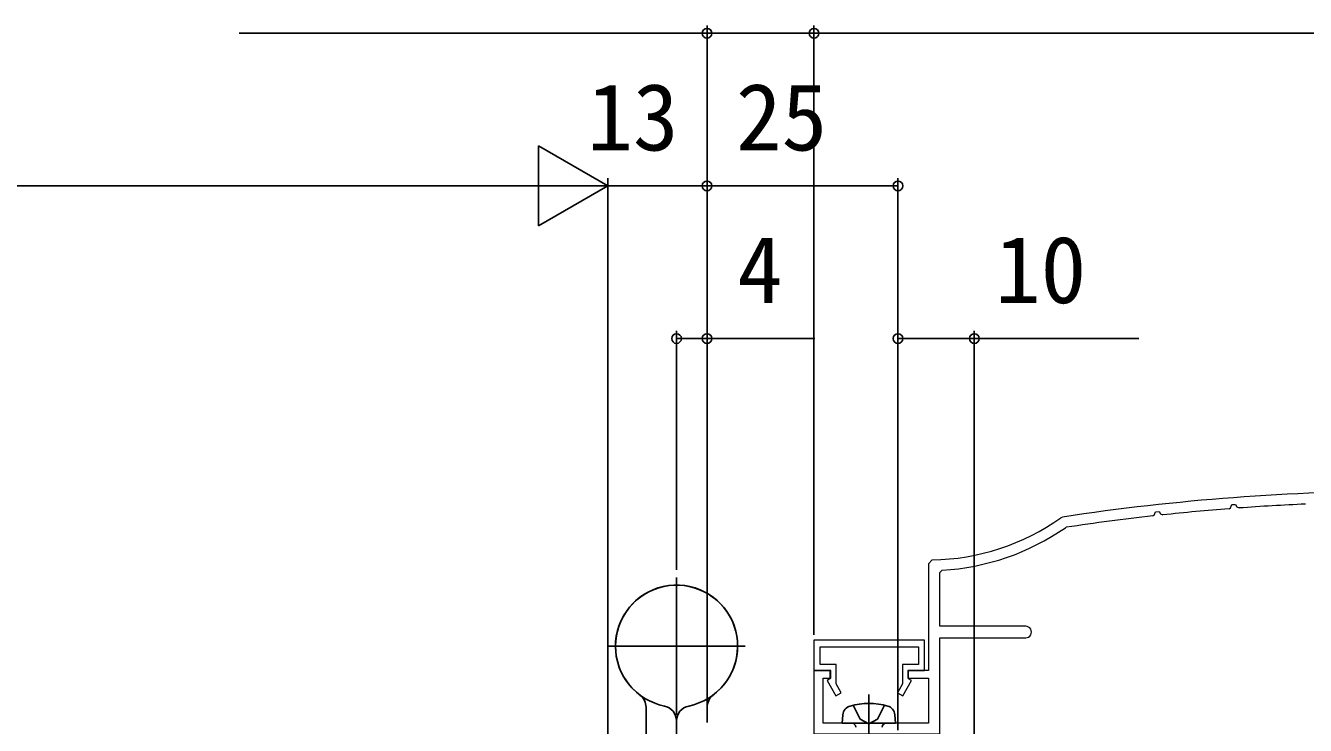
# Model space of a CAD drawing. Units: millimetres, scale not verified. Extents: x -525 to 525, y -783 to 779.
# Drawn here: x 88.7 to 256.4, y -306.4 to -214.7 of the extents above; entities that cross this region are included whole.
import ezdxf
from ezdxf.enums import TextEntityAlignment as Align

# ---------------------------------------------------------------- set-up
doc = ezdxf.new("R2010")
doc.units = ezdxf.units.MM
doc.header["$LTSCALE"] = 4
doc.layers.add('0-2_YKK_11', color=30, linetype='Continuous', lineweight=18)
doc.layers.add('0-5_YKK_13', color=4, linetype='Continuous')
doc.layers.add('0-7_YKK_D', color=6, linetype='Continuous')
doc.styles.add('ＭＳ ゴシック', font='')
doc.styles.get('ＭＳ ゴシック').set_extended_font_data('MS Gothic')

msp = doc.modelspace()

# ---------------------------------------------------------------- linework, layer by layer
at = {"layer": '0-2_YKK_11'}
for p, q in [((224.57, -279.082), (224.356, -279.168)), ((224.932, -280.474), (225.059, -280.424))]:
    msp.add_line(p, q, dxfattribs=at)
for points in [[(246.381, -277.994), (246.549, -277.876), (246.734, -277.459), (247.223, -277.433), (247.406, -277.747), (247.687, -277.896)], [(236.383, -278.94), (236.546, -278.819), (236.726, -278.389), (237.212, -278.351), (237.401, -278.657), (237.688, -278.797)], [(207.492, -284.694), (207, -285.194), (207, -299.198), (204.3, -299.198), (204.3, -300.198), (207, -300.198), (207, -306.098), (193.2, -306.098), (193.2, -300.198), (194.2, -300.198), (194.2, -299.198), (192, -299.198), (192, -307.498), (208.5, -307.498), (208.5, -294.898), (219.75, -294.898)], [(219.75, -293.398), (208.5, -293.398), (208.5, -286.347), (208.783, -286.047)]]:
    msp.add_lwpolyline(points, dxfattribs=at)
msp.add_lwpolyline([(206.5, -295.198), (192, -295.198), (192, -299.198), (194.1, -299.198), (194.1, -300.298), (193.727, -300.514), (194.873, -302.498), (195.565, -302.098), (194.9, -300.946), (194.9, -298.398), (192.8, -298.398), (192.8, -296.098), (205.7, -296.098), (205.7, -298.398), (203.6, -298.398), (203.6, -300.946), (202.935, -302.098), (203.628, -302.498), (204.773, -300.514), (204.4, -300.298), (204.4, -299.198), (206.5, -299.198)], close=True, dxfattribs=at)
for centre, radius, start, end in [((269.5, -575.697), 300, 89.99999, 98.61344), ((269.5, -575.702), 298.604, 94.44052, 96.11573), ((269.5, -575.699), 298.601, 92.51839, 94.18925), ((207, -254.698), 30, 270.93931, 305.34622), ((269.5, -575.698), 298.6, 96.3676, 98.55928), ((207, -254.698), 31.4, 273.25513, 304.82562), ((219.75, -294.148), 0.75, 269.99999, 90.00001)]:
    msp.add_arc(centre, radius, start, end, dxfattribs=at)
at = {"layer": '0-5_YKK_13'}
for p, q in [((174, -304.998), (174, -286.998)), ((183, -295.998), (165, -295.998)), ((199.2, -302.344), (199.2, -317.028)), ((170, -303.998), (170, -344.198)), ((195.7, -306.098), (195.798, -304.978)), ((202.7, -306.098), (202.602, -304.978)), ((174, -343.498), (174, -305.796)), ((174, -343.498), (174, -305.796)), ((202.7, -306.098), (195.7, -306.098))]:
    msp.add_line(p, q, dxfattribs=at)
for points in [[(197.15, -303.734), (198.055, -305.55), (199.2, -306.158)], [(201.25, -303.734), (200.345, -305.55), (199.2, -306.158)]]:
    msp.add_lwpolyline(points, dxfattribs=at)
for centre, radius, start, end in [((174, -295.998), 8, 281.53696, 233.1301), ((174, -295.998), 8, 306.8699, 258.46304), ((168, -303.998), 2, 0, 53.1301), ((180, -303.998), 2, 126.8699, 180), ((172, -305.796), 2, 0, 78.46304), ((176, -305.796), 2, 101.53696, 180), ((197.093, -305.092), 1.3, 105.88085, 175), ((199.2, -312.498), 9, 74.11915, 105.88085), ((201.307, -305.092), 1.3, 5, 74.11915), ((196.97, -306.598), 0.5, 0, 90), ((201.43, -306.598), 0.5, 90, 180)]:
    msp.add_arc(centre, radius, start, end, dxfattribs=at)
at = {"layer": '0-7_YKK_D'}
for p, q in [((178, -305.998), (178, -214.698)), ((192, -294.498), (192, -214.698)), ((192, -294.498), (192, -214.698)), ((192, -215.698), (287, -215.698)), ((165, -235.698), (155.907, -230.448)), ((155.907, -230.448), (155.907, -240.948)), ((165, -307.498), (165, -234.698)), ((165, -307.498), (165, -234.698)), ((178, -305.998), (178, -234.698)), ((178, -305.998), (178, -234.698)), ((203, -306.998), (203, -234.698)), ((9.5, -235.698), (154.5, -235.698)), ((165, -235.698), (146.814, -235.698)), ((165, -235.698), (155.907, -240.948)), ((165, -235.698), (178, -235.698)), ((178, -235.698), (203, -235.698)), ((174, -285.998), (174, -254.698)), ((178, -305.998), (178, -254.698)), ((203, -306.798), (203, -254.698)), ((213, -324.098), (213, -254.698))]:
    msp.add_line(p, q, dxfattribs=at)
for points in [[(192, -215.698), (178, -215.698), (116.7, -215.698)], [(174, -255.698), (178, -255.698), (192.118, -255.698)], [(203, -255.698), (213, -255.698), (234.55, -255.698)]]:
    msp.add_lwpolyline(points, dxfattribs=at)
for centre in [(178, -215.698), (192, -215.698), (192, -215.698), (178, -235.698), (178, -235.698), (203, -235.698), (174, -255.698), (178, -255.698), (203, -255.698), (213, -255.698)]:
    msp.add_circle(centre, 0.637, dxfattribs=at)

# ---------------------------------------------------------------- texts
at = {"layer": '0-7_YKK_D', "style": 'ＭＳ ゴシック'}
for s, p in [('13', (162.296, -233.698)), ('25', (181.773, -233.698)), ('4', (181.936, -253.698)), ('10', (215.709, -253.698))]:
    msp.add_text(s, height=8.798, dxfattribs=at).set_placement(p, align=Align.BOTTOM_LEFT)

doc.saveas('drawing.dxf')
